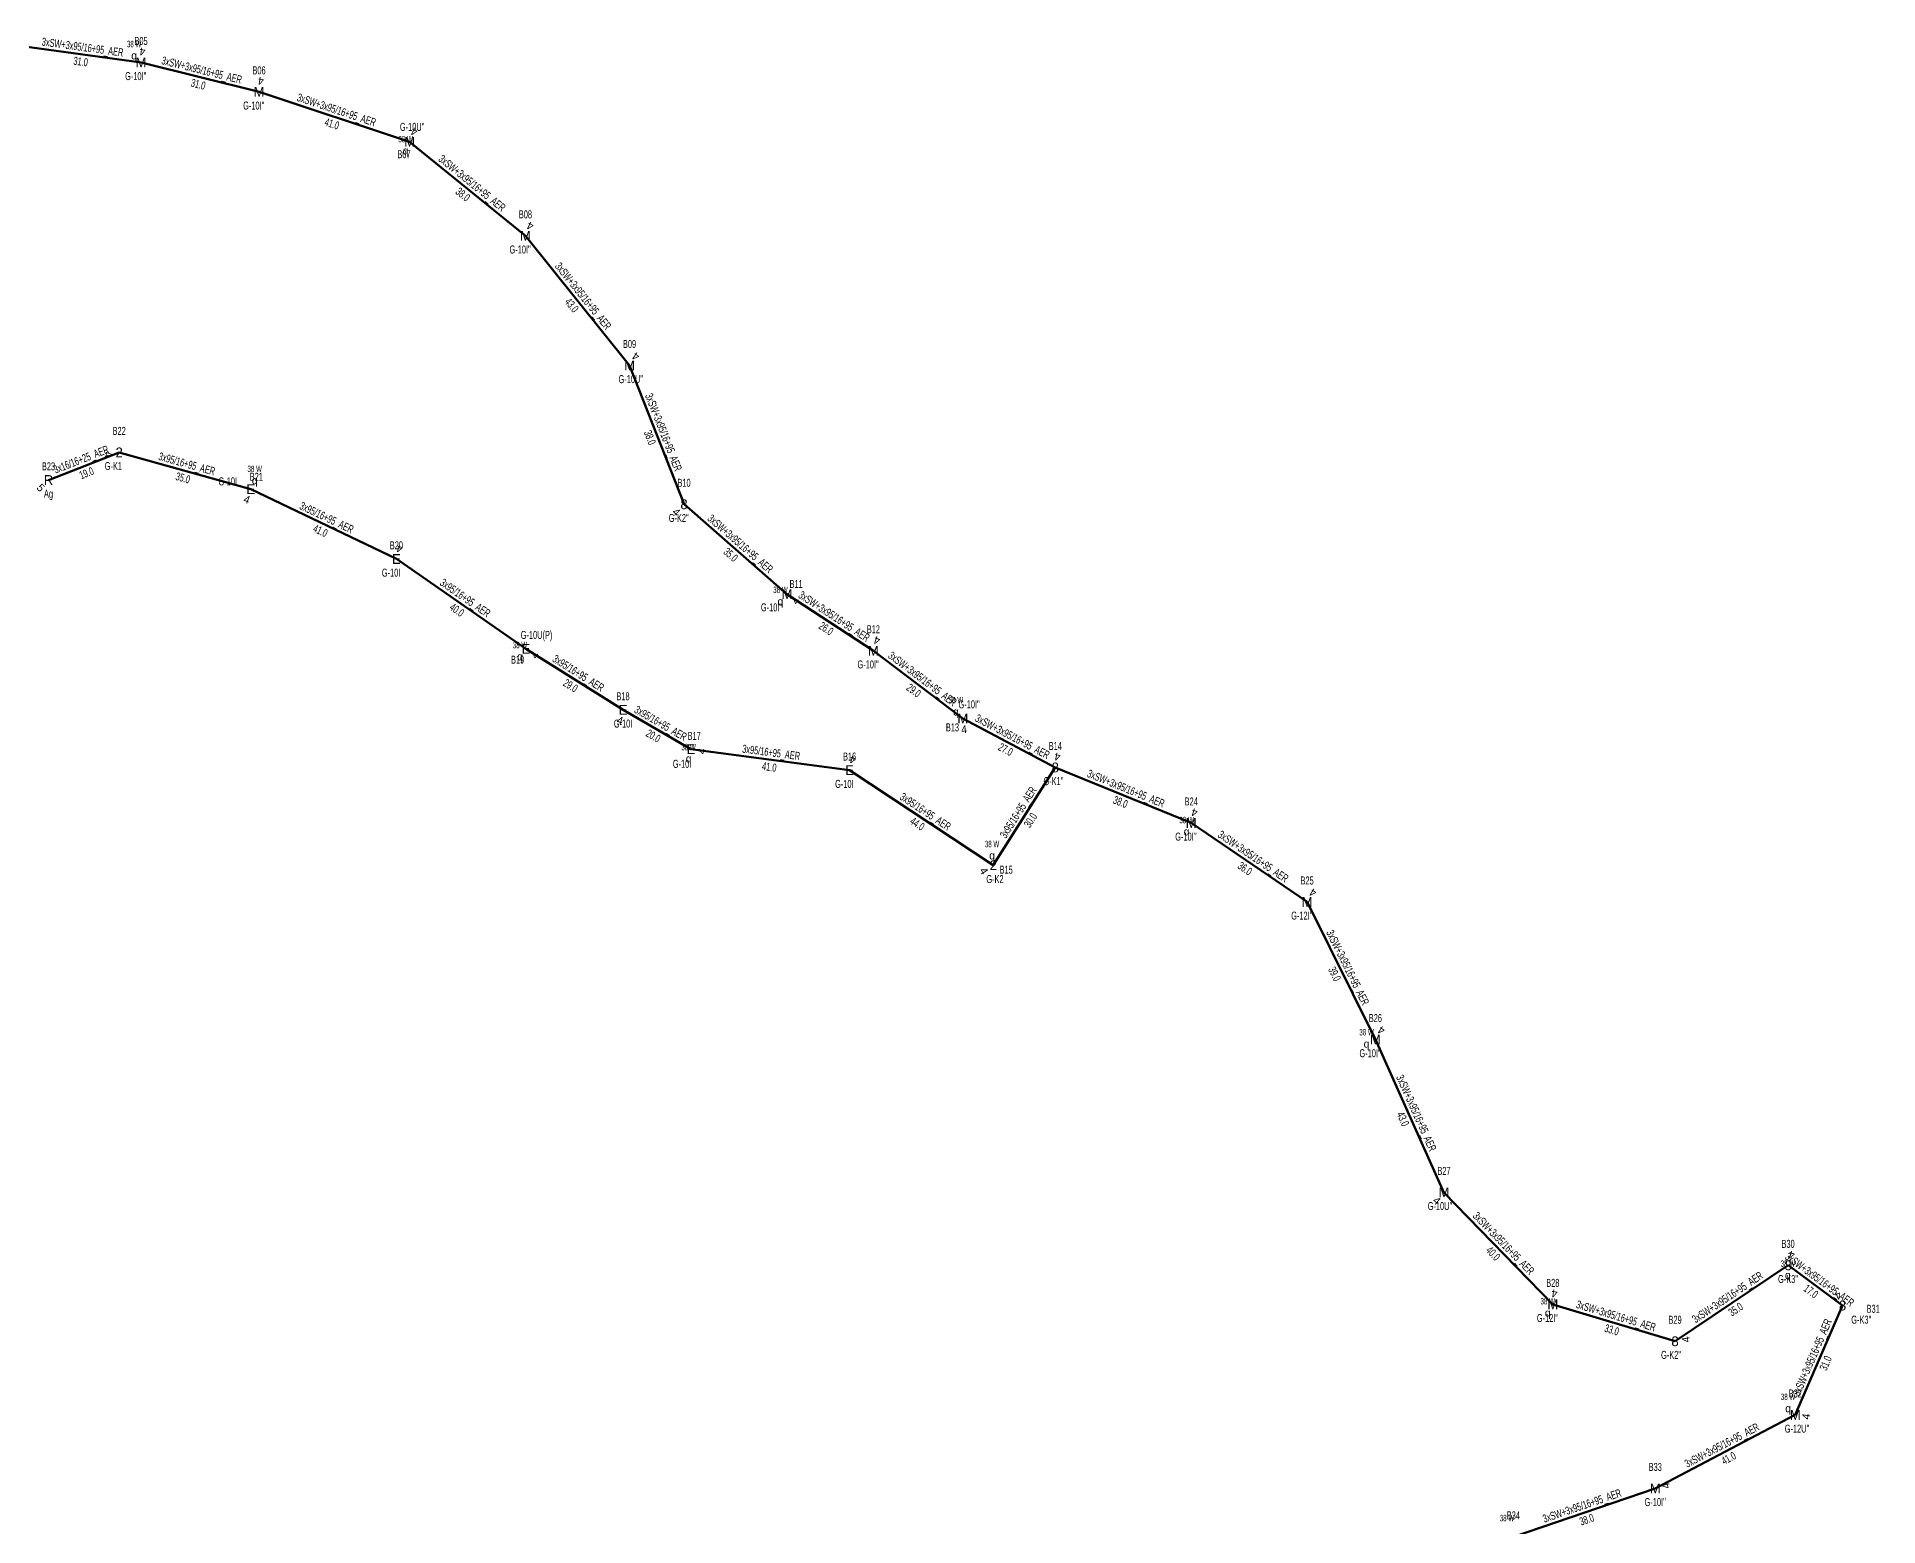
# Model space of a CAD drawing. Header units: millimetres. Extents: x 431745 to 436691, y 4033035 to 4040054.
# Drawn here: x 435494.9 to 435966.6, y 4034847.8 to 4035229.3 of the extents above; entities that cross this region are included whole.
import ezdxf
from ezdxf.enums import TextEntityAlignment as Align

# ---------------------------------------------------------------- set-up
doc = ezdxf.new("R2010")
doc.units = ezdxf.units.MM
for name, color, linetype, lineweight in [('DIREK_AG_MEVCUT', 120, 'Continuous', 25), ('DIREK_AG_YENI', 108, 'Continuous', 25), ('DIREK_OG_YENI', 10, 'Continuous', 25), ('HAT_AG_HAVAI_YENI', 3, 'Continuous', 50), ('HAT_OG_HAVAI_YENI', 1, 'Continuous', 70)]:
    doc.layers.add(name, color=color, linetype=linetype, lineweight=lineweight)
doc.layers.add('LAMBA_GUCU', color=4, linetype='Continuous')
doc.styles.add('Direk', font='B_CAD')
doc.styles.get("Standard").update_dxf_attribs({"font": 'Arial'})

msp = doc.modelspace()

# ---------------------------------------------------------------- linework, layer by layer
at = {"layer": 'HAT_AG_HAVAI_YENI'}
for p, q in [((435497.881563, 4035115.78769), (435515.988, 4035122.865)), ((435549.699, 4035113.422), (435515.988, 4035122.865)), ((435587.006, 4035095.556), (435549.699, 4035113.422)), ((435620.197575, 4035072.551755), (435587.006, 4035095.556)), ((435645.084, 4035056.889), (435620.197575, 4035072.551755)), ((435662.481, 4035046.858), (435645.084, 4035056.889)), ((435703.123, 4035041.454), (435662.481, 4035046.858)), ((435739.928773, 4035017.115347), (435703.123, 4035041.454)), ((435739.928773, 4035017.115347), (435755.823, 4035042.157))]:
    msp.add_line(p, q, dxfattribs=at)
at = {"layer": 'HAT_OG_HAVAI_YENI'}
for p, q in [((435491.171, 4035226.904), (435521.592, 4035222.755)), ((435551.825183, 4035215.2183), (435521.592, 4035222.755)), ((435551.825183, 4035215.2183), (435590.381681, 4035202.438628)), ((435590.381681, 4035202.438628), (435620.071925, 4035178.33785)), ((435620.071925, 4035178.33785), (435646.745848, 4035145.133596)), ((435660.706, 4035109.569), (435646.745848, 4035145.133596)), ((435660.706, 4035109.569), (435687.083, 4035086.567)), ((435687.083, 4035086.567), (435709.216, 4035072.052)), ((435709.216, 4035072.052), (435732.139, 4035054.69)), ((435732.139, 4035054.69), (435755.823, 4035042.157)), ((435755.823, 4035042.157), (435790.641, 4035027.94)), ((435790.641, 4035027.94), (435820.338, 4035007.704)), ((435820.338, 4035007.704), (435837.828, 4034972.461)), ((435837.828, 4034972.461), (435855.401, 4034933.309)), ((435855.401, 4034933.309), (435883.287, 4034904.626)), ((435914.602412, 4034895.177878), (435943.564, 4034914.628)), ((435957.521177, 4034904.323068), (435943.564, 4034914.628)), ((435883.287, 4034904.626), (435914.602412, 4034895.177878)), ((435945.4, 4034876.292), (435957.521177, 4034904.323068)), ((435945.4, 4034876.292), (435909.530972, 4034857.478969)), ((435909.530972, 4034857.478969), (435873.192, 4034845.066))]:
    msp.add_line(p, q, dxfattribs=at)

# ---------------------------------------------------------------- texts
at = {"layer": 'DIREK_AG_MEVCUT', "width": 0.53}
for s, p in [('B23', (435497.881563, 4035119.28769)), ('Ag', (435497.881563, 4035112.28769))]:
    msp.add_text(s, height=2.05, dxfattribs=at).set_placement(p, align=Align.MIDDLE_CENTER)
at = {"layer": 'DIREK_AG_MEVCUT', "style": 'Direk'}
msp.add_text('R', height=2.5, dxfattribs=at).set_placement((435497.881563, 4035115.78769), align=Align.MIDDLE_CENTER)
at = {"layer": 'DIREK_AG_MEVCUT', "color": 32, "style": 'Direk'}
msp.add_text('5', height=2, rotation=315.000001, dxfattribs=at).set_placement((435495.901664, 4035113.807791), align=Align.MIDDLE_CENTER)
at = {"layer": 'DIREK_AG_YENI', "width": 0.53}
for s, p in [('B22', (435515.988, 4035128.365)), ('G-K1', (435514.512314, 4035119.365)), ('G-10I', (435543.811445, 4035115.445072)), ('B21', (435551.123956, 4035116.618795)), ('B20', (435587.006, 4035099.056)), ('G-10I', (435585.657075, 4035092.056)), ('G-10U(P)', (435622.925498, 4035076.104839)), ('B19', (435618.06615, 4035069.775601)), ('B18', (435645.084, 4035060.389)), ('G-10I', (435645.084, 4035053.389)), ('B17', (435663.319026, 4035050.256193)), ('B16', (435703.123, 4035044.954)), ('G-10I', (435660.201838, 4035043.085891)), ('G-10I', (435701.774075, 4035037.954)), ('B15', (435743.237895, 4035015.975298)), ('G-K2', (435740.369339, 4035013.570984))]:
    msp.add_text(s, height=2.05, dxfattribs=at).set_placement(p, align=Align.MIDDLE_CENTER)
at = {"layer": 'DIREK_AG_YENI', "color": 32, "style": 'Direk'}
for rotation, p in [(280.674585, (435513.236454, 4035122.346354)), (339.381109, (435548.712979, 4035110.801358)), (522.637573, (435587.841562, 4035098.228421)), (415.149634, (435622.495387, 4035070.951736)), (343.907473, (435644.30787, 4035054.198717)), (439.286399, (435665.232192, 4035046.33748)), (523.262213, (435703.929378, 4035044.135372)), (301.804981, (435737.549202, 4035015.639664))]:
    msp.add_text('4', height=2, rotation=rotation, dxfattribs=at).set_placement(p, align=Align.MIDDLE_CENTER)
at = {"layer": 'DIREK_AG_YENI', "style": 'Direk'}
for s, p in [('2', (435515.988, 4035122.865)), ('E', (435549.699, 4035113.422)), ('E', (435587.006, 4035095.556)), ('E', (435620.197575, 4035072.551755)), ('E', (435645.084, 4035056.889)), ('E', (435662.481, 4035046.858)), ('E', (435703.123, 4035041.454)), ('2', (435739.928773, 4035017.115347))]:
    msp.add_text(s, height=2.5, dxfattribs=at).set_placement(p, align=Align.MIDDLE_CENTER)
at = {"layer": 'DIREK_AG_YENI', "color": 4, "style": 'Direk'}
for p in [(435550.716825, 4035115.705425), (435618.675128, 4035070.568788), (435661.88241, 4035044.43072), (435739.620396, 4035019.596254)]:
    msp.add_text('q', height=2, dxfattribs=at).set_placement(p, align=Align.MIDDLE_CENTER)
at = {"layer": 'DIREK_OG_YENI', "width": 0.53}
for s, p in [('B05', (435521.592, 4035228.255)), ("G-10I''", (435520.243075, 4035219.255)), ('B06', (435551.825183, 4035220.7183)), ("G-10I''", (435550.476258, 4035211.7183)), ("G-10U''", (435591.061019, 4035206.250114)), ('B07', (435588.962258, 4035199.239372)), ('B08', (435620.071925, 4035183.83785)), ("G-10I''", (435618.722999, 4035174.83785)), ('B09', (435646.745848, 4035150.633596)), ("G-10U''", (435647.083058, 4035141.633596)), ('B10', (435660.706, 4035115.069)), ("G-K2''", (435659.357075, 4035106.069)), ('B11', (435689.425016, 4035089.167954)), ("G-10I''", (435683.136474, 4035083.166935)), ('B12', (435709.216, 4035077.552)), ("G-10I''", (435707.867075, 4035068.552)), ("G-10I''", (435733.755637, 4035058.323422)), ('B13', (435729.477948, 4035052.416499)), ('B14', (435755.823, 4035047.657)), ("G-K1''", (435755.359029, 4035038.657)), ('B24', (435790.641, 4035033.44)), ("G-10I''", (435789.292075, 4035024.44)), ('B25', (435820.338, 4035013.204)), ("G-12I''", (435818.989075, 4035004.204)), ('B26', (435837.828, 4034977.961)), ("G-10I''", (435836.479075, 4034968.961)), ('B27', (435855.401, 4034938.809)), ("G-10U''", (435854.389285, 4034929.809)), ('B30', (435943.564, 4034920.128)), ('B28', (435883.287, 4034910.126)), ("G-K3''", (435943.564, 4034911.128)), ('B31', (435965.368709, 4034903.48629)), ("G-12I''", (435881.938075, 4034901.126)), ('B29', (435914.602412, 4034900.677878)), ("G-K3''", (435962.321225, 4034900.697172)), ("G-K2''", (435913.590697, 4034891.677878)), ('B32', (435945.4, 4034881.792)), ("G-12U''", (435945.863971, 4034872.792)), ('B33', (435909.530972, 4034862.978969)), ('B34', (435873.192, 4034850.566)), ("G-10I''", (435909.530972, 4034853.978969))]:
    msp.add_text(s, height=2.05, dxfattribs=at).set_placement(p, align=Align.MIDDLE_CENTER)
at = {"layer": 'DIREK_OG_YENI', "color": 4, "style": 'Direk'}
for p in [(435519.824233, 4035224.522767), (435589.367807, 4035200.153445), (435685.410131, 4035084.709176), (435730.371233, 4035056.457767), (435789.458048, 4035025.737586), (435835.567473, 4034971.393285), (435943.508284, 4034912.128621), (435881.988287, 4034902.489801), (435943.567273, 4034877.992327)]:
    msp.add_text('q', height=2, dxfattribs=at).set_placement(p, align=Align.MIDDLE_CENTER)
at = {"layer": 'DIREK_OG_YENI', "color": 32, "style": 'Direk'}
for rotation, p in [(533.001143, (435521.933179, 4035225.534136)), (530.831031, (435552.271353, 4035217.982524)), (515.413202, (435591.54668, 4035204.984758)), (514.387954, (435621.282295, 4035180.862727)), (505.715737, (435648.323085, 4035147.447104)), (315.177225, (435658.732235, 4035107.582986)), (412.370757, (435689.300539, 4035084.857462)), (521.429762, (435710.107707, 4035074.706215)), (366.311299, (435732.446805, 4035051.90697)), (528.894333, (435756.362333, 4035044.904566)), (522.864437, (435791.465974, 4035030.615709)), (508.196886, (435821.813606, 4035010.083619)), (507.086236, (435839.349453, 4034974.81157)), (319.024964, (435853.564956, 4034931.195013)), (521.780312, (435944.439452, 4034917.287621)), (531.6055, (435883.695767, 4034907.396002)), (563.737104, (435956.394063, 4034906.886194)), (458.881057, (435917.368843, 4034895.610152)), (442.083348, (435948.173315, 4034875.906349)), (463.838335, (435912.249701, 4034858.148682))]:
    msp.add_text('4', height=2, rotation=rotation, dxfattribs=at).set_placement(p, align=Align.MIDDLE_CENTER)
at = {"layer": 'DIREK_OG_YENI', "style": 'Direk'}
for s, p in [('M', (435521.592, 4035222.755)), ('M', (435551.825183, 4035215.2183)), ('M', (435590.381681, 4035202.438628)), ('M', (435620.071925, 4035178.33785)), ('M', (435646.745848, 4035145.133596)), ('8', (435660.706, 4035109.569)), ('M', (435687.083, 4035086.567)), ('M', (435709.216, 4035072.052)), ('M', (435732.139, 4035054.69)), ('8', (435755.823, 4035042.157)), ('M', (435790.641, 4035027.94)), ('M', (435820.338, 4035007.704)), ('M', (435837.828, 4034972.461)), ('M', (435855.401, 4034933.309)), ('8', (435943.564, 4034914.628)), ('M', (435883.287, 4034904.626)), ('8', (435957.521177, 4034904.323068)), ('8', (435914.602412, 4034895.177878)), ('M', (435945.4, 4034876.292)), ('M', (435909.530972, 4034857.478969))]:
    msp.add_text(s, height=2.5, dxfattribs=at).set_placement(p, align=Align.MIDDLE_CENTER)
at = {"layer": 'HAT_AG_HAVAI_YENI', "lineweight": 30, "width": 0.53}
for s, rotation, p in [('3x16/16+25_AER', 21.348146, (435506.625208, 4035120.11778, 217757.993855)), ('3x95/16+95_AER', 344.351576, (435533.072774, 4035118.961995, 217757.994)), ('3x95/16+95_AER', 334.411316, (435568.719776, 4035105.255826, 217774.8495)), ('3x95/16+95_AER', 325.274437, (435604.086142, 4035084.752679, 217793.503155)), ('3x95/16+95_AER', 327.814944, (435633.093545, 4035065.43976, 217810.098787)), ('3x95/16+95_AER', 330.034174, (435654.207281, 4035052.610082, 217822.542)), ('3x95/16+95_AER', 352.425462, (435682.914185, 4035044.998827, 217831.24072)), ('3x95/16+95_AER', 57.595779, (435747.158262, 4035030.091492, 217877.91152)), ('3x95/16+95_AER', 326.524457, (435721.994651, 4035029.993714, 217851.561421))]:
    msp.add_text(s, height=2.05, rotation=rotation, dxfattribs=at).set_placement(p, align=Align.CENTER)
for s, rotation, p in [('19.0', 21.348146, (435507.244066, 4035118.534425, 217757.993855)), ('35.0', 344.351576, (435532.614226, 4035117.325005, 217757.994)), ('41.0', 334.411316, (435567.985534, 4035103.722565, 217774.8495)), ('40.0', 325.274437, (435603.117743, 4035083.355466, 217793.503155)), ('29.0', 327.814944, (435632.18803, 4035064.000995, 217810.098787)), ('20.0', 330.034174, (435653.358159, 4035051.137332, 217822.542)), ('41.0', 352.425462, (435682.690098, 4035043.313661, 217831.24072)), ('44.0', 326.524457, (435721.056964, 4035028.575707, 217851.561421)), ('30.0', 57.595779, (435748.593552, 4035029.180481, 217877.91152))]:
    msp.add_text(s, height=2.05, rotation=rotation, dxfattribs=at).set_placement(p, align=Align.TOP_CENTER)
at = {"layer": 'HAT_OG_HAVAI_YENI', "lineweight": 30, "width": 0.53}
for rotation, p in [(352.234227, (435506.496212, 4035225.671901, 217760.795857)), (346.00171, (435536.914058, 4035219.811604, 217760.795857)), (341.66206, (435571.37086, 4035209.635299, 217795.19084)), (320.932358, (435605.762504, 4035191.048181, 217810.035962)), (308.775905, (435634.071547, 4035162.268058, 217823.372924)), (291.430747, (435654.516906, 4035127.661841, 217823.372924)), (318.910344, (435674.453031, 4035098.708379, 217843.541627)), (326.74369, (435698.615625, 4035080.020254, 217854.607871)), (322.860515, (435721.190784, 4035064.049013, 217866.06972)), (332.111298, (435744.378832, 4035049.174827, 217877.91152)), (337.788872, (435773.55353, 4035035.835415, 217895.320712)), (325.729216, (435805.968427, 4035018.524626, 217910.169076)), (296.393712, (435829.844608, 4034990.460613, 217918.914136)), (294.171844, (435847.390108, 4034953.232877, 217927.700499)), (314.193045, (435869.953502, 4034919.559628, 217941.643556)), (323.560597, (435951.047287, 4034910.159483)), (33.885353, (435928.609125, 4034905.608707, 217971.781822)), (343.211495, (435899.190276, 4034900.715544, 217957.301206)), (66.616346, (435950.680593, 4034890.644704, 217978.760588)), (387.675954, (435927.070879, 4034867.638052, 217954.765486)), (378.859755, (435891.086507, 4034852.076711, 217936.595785))]:
    msp.add_text('3xSW+3x95/16+95_AER', height=2.05, rotation=rotation, dxfattribs=at).set_placement(p, align=Align.CENTER)
for s, rotation, p in [('31.0', 352.234227, (435506.266502, 4035223.987492, 217760.795857)), ('31.0', 346.00171, (435536.50284, 4035218.162089, 217760.795857)), ('41.0', 341.66206, (435570.836004, 4035208.021629, 217795.19084)), ('38.0', 320.932358, (435604.691101, 4035189.728297, 217810.035962)), ('43.0', 308.775905, (435632.746225, 4035161.203388, 217823.372924)), ('38.0', 291.430747, (435652.934444, 4035127.040701, 217823.372924)), ('35.0', 318.910344, (435673.335724, 4035097.42712, 217843.541627)), ('26.0', 326.74369, (435697.68337, 4035078.598671, 217854.607871)), ('29.0', 322.860515, (435720.164396, 4035062.693828, 217866.06972)), ('27.0', 332.111298, (435743.583648, 4035047.672268, 217877.91152)), ('38.0', 337.788872, (435772.910895, 4035034.26156, 217895.320712)), ('36.0', 325.729216, (435805.011149, 4035017.119771, 217910.169076)), ('39.0', 296.393712, (435828.321815, 4034989.704901, 217918.914136)), ('43.0', 294.171844, (435845.839162, 4034952.53677, 217927.700499)), ('40.0', 314.193045, (435868.73461, 4034918.374596, 217941.643556)), ('17.0', 323.560597, (435950.037534, 4034908.791857)), ('35.0', 33.885353, (435929.556931, 4034904.197443, 217971.781822)), ('33.0', 343.211495, (435898.699249, 4034899.088003, 217957.301206)), ('31.0', 66.616346, (435952.240969, 4034889.969998, 217978.760588)), ('41.0', 387.675954, (435927.860479, 4034866.132551, 217954.765486)), ('38.0', 378.859755, (435891.636037, 4034850.46798, 217936.595785))]:
    msp.add_text(s, height=2.05, rotation=rotation, dxfattribs=at).set_placement(p, align=Align.TOP_CENTER)
at = {"layer": 'LAMBA_GUCU', "width": 0.55}
for p in [(435519.823575, 4035227.464872), (435589.367149, 4035203.095551), (435550.716168, 4035118.647531), (435685.409473, 4035087.651281), (435618.674471, 4035073.510893), (435730.370575, 4035059.399872), (435661.881752, 4035047.372825), (435789.457391, 4035028.679692), (435739.619738, 4035022.53836), (435835.566815, 4034974.33539), (435943.507626, 4034915.070726), (435881.987629, 4034905.431907), (435943.566615, 4034880.934432), (435871.540251, 4034849.88531)]:
    msp.add_text('38 W', height=1.65, dxfattribs=at).set_placement(p, align=Align.MIDDLE_CENTER)

doc.saveas('drawing.dxf')
